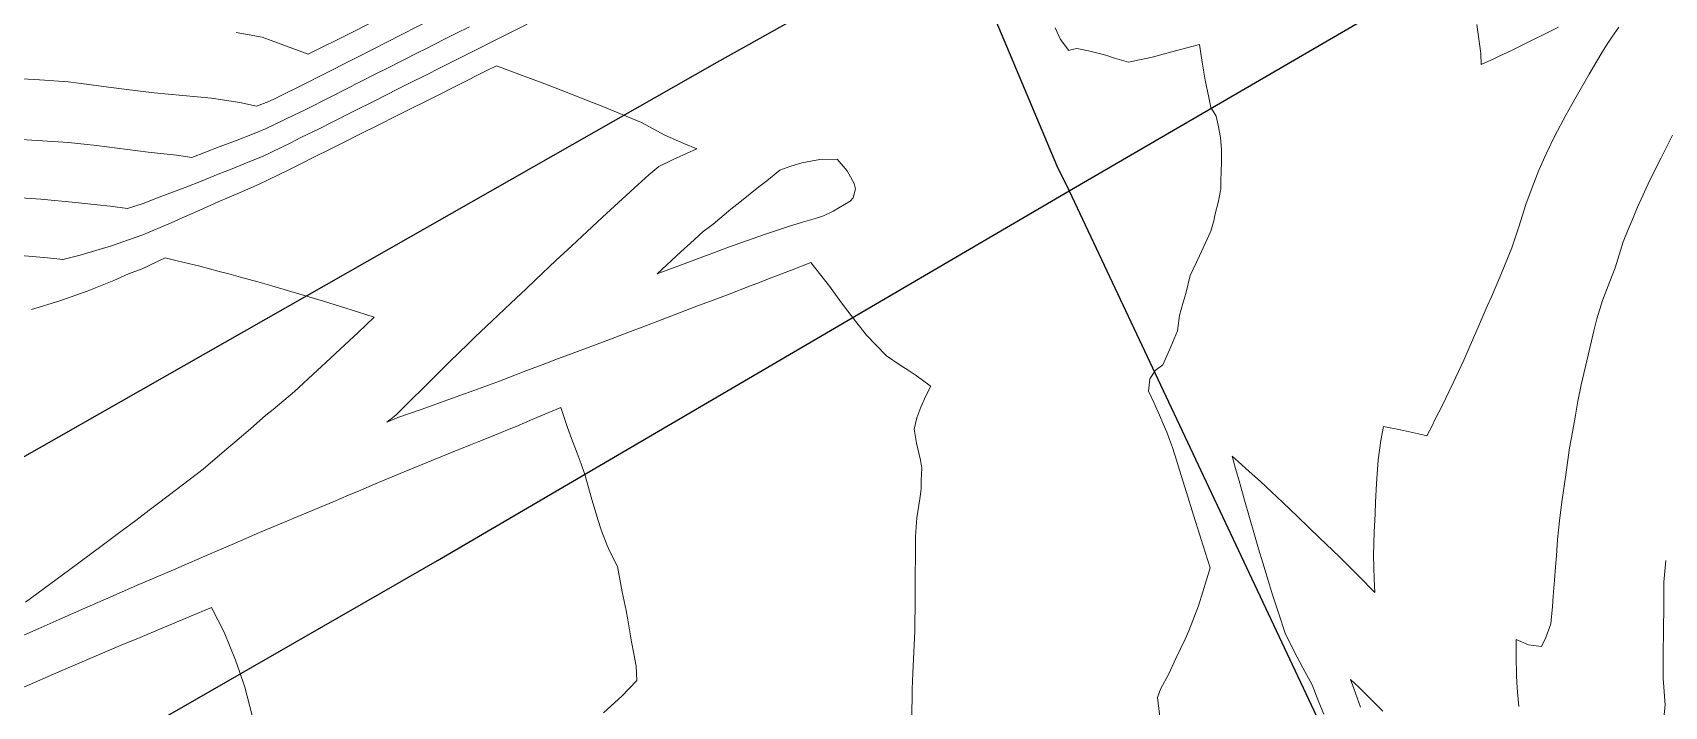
# Model space of a CAD drawing. Header units: inches. Extents: x 11351264 to 11356330, y 6702313 to 6706468.
# Drawn here: x 11355125.2 to 11355487, y 6705149.1 to 6705298.6 of the extents above; entities that cross this region are included whole.
import ezdxf

# ---------------------------------------------------------------- set-up
doc = ezdxf.new("R2010")
doc.units = ezdxf.units.IN
doc.header["$MEASUREMENT"] = 0
doc.layers.add('Shumate_Contours_clip1', color=7, linetype='Continuous', lineweight=0)
doc.layers.add('Shumate_Streets_clip1', color=7, linetype='Continuous')

msp = doc.modelspace()

# ---------------------------------------------------------------- linework, layer by layer
at = {"layer": 'Shumate_Contours_clip1'}
for points, elevation in [([(11355117.83, 6705275.18), (11355126.2, 6705274.66), (11355133.17, 6705274.2), (11355139.37, 6705273.54), (11355150.81, 6705272.07), (11355157.12, 6705271.36), (11355160.53, 6705270.89), (11355163.57, 6705272.01), (11355166.6, 6705273.19), (11355170.2, 6705274.56), (11355173.94, 6705276.02), (11355176.85, 6705277.19), (11355183.13, 6705280.24), (11355185.31, 6705281.31), (11355191.5, 6705284.41), (11355194.62, 6705285.98), (11355201.03, 6705289.25), (11355203.87, 6705290.68), (11355210.55, 6705294.07), (11355212.4, 6705294.99), (11355216.55, 6705297.08), (11355219.03, 6705298.33), (11355222.09, 6705299.87)], 1408), ([(11355119.33, 6705262.17), (11355127.01, 6705261.6), (11355134.71, 6705260.87), (11355139.55, 6705260.33), (11355142.43, 6705260.05), (11355146.24, 6705259.57), (11355149.75, 6705260.69), (11355153.26, 6705262.09), (11355156.21, 6705263.15), (11355159.04, 6705264.23), (11355162.84, 6705265.69), (11355166.36, 6705267.13), (11355169.49, 6705268.36), (11355172.99, 6705269.8), (11355176.15, 6705271.11), (11355182.43, 6705274.15), (11355184.68, 6705275.26), (11355188.72, 6705277.25), (11355191.63, 6705278.7), (11355196.74, 6705281.28), (11355200.91, 6705283.38), (11355206.24, 6705286.07), (11355209.07, 6705287.48), (11355212.23, 6705289.07), (11355215.71, 6705290.81), (11355218.22, 6705292.08), (11355222.34, 6705294.15), (11355228.97, 6705297.48), (11355234.87, 6705300.44)], 1410), ([(11355121.17, 6705288.38), (11355125.73, 6705288.18), (11355133.08, 6705287.61), (11355135.4, 6705287.34), (11355142.64, 6705286.42), (11355145.52, 6705286.02), (11355152.2, 6705285.19), (11355158.53, 6705284.59), (11355164.86, 6705284), (11355171.15, 6705283.03), (11355174.83, 6705282.21), (11355177.55, 6705283.26), (11355178.96, 6705283.94), (11355186.28, 6705287.57), (11355188.32, 6705288.59), (11355197.56, 6705293.29), (11355206.76, 6705298.01), (11355214.91, 6705302.16)], 1406), ([(11355170.31, 6705298.58), (11355176.14, 6705297.51), (11355186.28, 6705293.75), (11355195.86, 6705298.54), (11355204.28, 6705302.81)], 1404), ([(11355351.9, 6705299.64), (11355353.1, 6705297.05), (11355354.91, 6705294.57), (11355355.67, 6705294.8), (11355356.69, 6705295.01), (11355359.33, 6705294.48), (11355362.85, 6705293.63), (11355363.78, 6705293.32), (11355364.36, 6705293.13), (11355365.04, 6705292.89), (11355368.2, 6705292.01), (11355373.4, 6705293.14), (11355378.59, 6705294.51), (11355383.87, 6705295.94), (11355384.48, 6705291.97), (11355385.15, 6705288.03), (11355385.97, 6705284.18), (11355386.45, 6705281.98), (11355386.94, 6705281.1), (11355387.59, 6705280.03), (11355388.07, 6705278.03), (11355388.53, 6705275.27), (11355388.75, 6705272.59), (11355388.77, 6705269.79), (11355388.64, 6705265.65), (11355388.6, 6705264.44), (11355388.65, 6705263.82), (11355388.56, 6705263.58), (11355388.12, 6705261.16), (11355387.28, 6705258.08), (11355387.18, 6705257.14), (11355386.38, 6705254.5), (11355383.88, 6705249.08), (11355381.84, 6705244.7), (11355380.87, 6705240.68), (11355380.22, 6705238.45), (11355379.5, 6705235.82), (11355379.02, 6705232.43), (11355377.55, 6705228.9), (11355375.75, 6705224.91), (11355374.1, 6705223.65), (11355374.01, 6705223.51), (11355372.93, 6705221.8), (11355372.58, 6705219.02), (11355373.85, 6705216.36), (11355375, 6705213.69), (11355375.83, 6705211.78), (11355376.67, 6705209.94), (11355377.22, 6705208.35), (11355377.94, 6705206.53), (11355378.88, 6705203.52), (11355379.48, 6705201.53), (11355381.03, 6705196.54), (11355382.59, 6705191.55), (11355383.97, 6705187.15), (11355384.11, 6705186.7), (11355384.19, 6705186.41), (11355386.25, 6705179.9), (11355384.66, 6705174.52), (11355383.67, 6705171.44), (11355381.51, 6705165.9), (11355380.69, 6705164.07), (11355378.65, 6705159.79), (11355377.14, 6705156.37), (11355375.29, 6705153), (11355374.61, 6705151.13), (11355375.28, 6705145.65)], 1410), ([(11355476.85, 6705299.79), (11355475.32, 6705297.51), (11355474.16, 6705295.77), (11355472.92, 6705293.83), (11355470.31, 6705289.33), (11355467.7, 6705284.82), (11355466.43, 6705282.61), (11355465.15, 6705280.26), (11355462.69, 6705275.67), (11355462.68, 6705275.65), (11355460.81, 6705271.83), (11355459.15, 6705268.02), (11355457.69, 6705264.23), (11355456.26, 6705260.45), (11355454.72, 6705255.48), (11355453.14, 6705250.81), (11355450.67, 6705244.85), (11355448.65, 6705239.97), (11355447.69, 6705237.87), (11355445.87, 6705233.72), (11355444.67, 6705230.89), (11355442.49, 6705225.9), (11355440.16, 6705220.92), (11355439.28, 6705219.08), (11355437.75, 6705215.94), (11355436.16, 6705212.82), (11355435.48, 6705211.37), (11355434.3, 6705209.16), (11355433.44, 6705209.39), (11355432.47, 6705209.6), (11355428.44, 6705210.47), (11355424.66, 6705211.24), (11355424.14, 6705208.07), (11355423.5, 6705203.79), (11355423.13, 6705198.55), (11355422.93, 6705194.46), (11355422.84, 6705191.88), (11355422.66, 6705187.75), (11355422.55, 6705185.32), (11355422.48, 6705182.6), (11355422.58, 6705179.95), (11355422.65, 6705177.41), (11355422.81, 6705174.39), (11355419.22, 6705178.02), (11355416.79, 6705180.47), (11355414.91, 6705182.28), (11355410.53, 6705186.51), (11355408.12, 6705188.84), (11355405.61, 6705191.26), (11355403.99, 6705192.81), (11355402.37, 6705194.34), (11355399.84, 6705196.75), (11355397.4, 6705198.99), (11355394.95, 6705201.21), (11355393.31, 6705202.68), (11355391.11, 6705204.63), (11355391.9, 6705201.88), (11355392.81, 6705198.67), (11355393.9, 6705194.85), (11355395, 6705191.04), (11355396.11, 6705187.22), (11355397.02, 6705184.1), (11355397.94, 6705180.96), (11355399.41, 6705176.11), (11355400.1, 6705173.88), (11355401.4, 6705169.91), (11355402.99, 6705165.17), (11355405.57, 6705160.05), (11355406.82, 6705157.68), (11355408.87, 6705153.92), (11355410.19, 6705150.42), (11355411.44, 6705147.41)], 1408), ([(11355445.37, 6705300.36), (11355446.24, 6705293.96), (11355446.33, 6705291.45), (11355449.17, 6705292.77), (11355450.04, 6705293.2), (11355453.34, 6705294.77), (11355455.43, 6705295.77), (11355457.51, 6705296.78), (11355460.86, 6705298.45), (11355463.49, 6705299.75)], 1408), ([(11355120.81, 6705249.31), (11355126.03, 6705248.81), (11355128.51, 6705248.61), (11355131.94, 6705248.25), (11355135.78, 6705249.24), (11355139.96, 6705250.47), (11355142.7, 6705251.29), (11355149.62, 6705253.68), (11355155.96, 6705256.4), (11355158.36, 6705257.49), (11355162.3, 6705259.18), (11355166.35, 6705261.04), (11355168.76, 6705262.03), (11355171.72, 6705263.31), (11355175.43, 6705264.93), (11355181.72, 6705268.01), (11355184.08, 6705269.19), (11355188.01, 6705271.13), (11355191.02, 6705272.63), (11355194.3, 6705274.26), (11355197.94, 6705276.09), (11355201.95, 6705278.1), (11355205.73, 6705279.99), (11355207.93, 6705281.1), (11355213.92, 6705284.1), (11355219.91, 6705287.09), (11355225.65, 6705289.97), (11355228.05, 6705291.17), (11355233.63, 6705289.14), (11355238.79, 6705287.16), (11355242.42, 6705285.79), (11355249.35, 6705283.04), (11355251.27, 6705282.29), (11355260.17, 6705278.61), (11355265.38, 6705275.85), (11355269.56, 6705273.99), (11355272.44, 6705272.75), (11355270.15, 6705271.72), (11355267.23, 6705270.4), (11355264.07, 6705268.88), (11355261.83, 6705266.99), (11355258.55, 6705264.04), (11355253.31, 6705259.23), (11355251.54, 6705257.6), (11355246.96, 6705253.36), (11355244.74, 6705251.28), (11355241.19, 6705247.99), (11355236.68, 6705243.73), (11355234.6, 6705241.76), (11355231.22, 6705238.53), (11355227.04, 6705234.58), (11355223.36, 6705231.07), (11355221.74, 6705229.53), (11355217.66, 6705225.52), (11355213.6, 6705221.51), (11355211.52, 6705219.45), (11355209.54, 6705217.49), (11355205.82, 6705213.81), (11355205.4, 6705213.42), (11355203.77, 6705212.16), (11355205.88, 6705213.07), (11355206.21, 6705213.2), (11355211.55, 6705215.07), (11355213.8, 6705215.88), (11355217.27, 6705217.1), (11355223, 6705219.16), (11355228.72, 6705221.25), (11355234.58, 6705223.54), (11355238.74, 6705225.09), (11355241.59, 6705226.18), (11355244.25, 6705227.17), (11355249.76, 6705229.25), (11355253.33, 6705230.59), (11355257.74, 6705232.26), (11355260.32, 6705233.24), (11355265.74, 6705235.29), (11355272.87, 6705238.01), (11355275.52, 6705239.02), (11355279.66, 6705240.59), (11355284.18, 6705242.33), (11355286.34, 6705243.17), (11355288.7, 6705244.08), (11355293.22, 6705245.82), (11355297.74, 6705247.58), (11355301.89, 6705242.3), (11355304.55, 6705238.62), (11355305.93, 6705236.79), (11355307.96, 6705234.19), (11355310.07, 6705231.5), (11355312.18, 6705229.34), (11355314.49, 6705226.85), (11355317.53, 6705224.81), (11355319.3, 6705223.67), (11355321.08, 6705222.54), (11355324.18, 6705220.24), (11355324.33, 6705220.14), (11355323.2, 6705218.03), (11355322.11, 6705215.5), (11355321.21, 6705213.16), (11355320.62, 6705210.63), (11355321.2, 6705207.51), (11355322.05, 6705203.75), (11355322.33, 6705201.94), (11355322.22, 6705199.32), (11355322.17, 6705197.31), (11355321.87, 6705195.2), (11355321.27, 6705190.94), (11355320.92, 6705186.81), (11355320.95, 6705184), (11355320.9, 6705176.74), (11355320.86, 6705173.15), (11355320.82, 6705165.82), (11355320.66, 6705162.69), (11355320.38, 6705156.52), (11355320.24, 6705153), (11355320.22, 6705150.9), (11355320.02, 6705143.26)], 1412), ([(11355488.76, 6705275.79), (11355486.27, 6705270.81), (11355483.77, 6705265.82), (11355481.02, 6705259.88), (11355479.8, 6705256.94), (11355478.95, 6705254.89), (11355477.85, 6705252.14), (11355476.02, 6705246.41), (11355474.87, 6705243.38), (11355473.22, 6705239.17), (11355472.01, 6705235.05), (11355471.29, 6705232.42), (11355470.05, 6705227.05), (11355468.48, 6705220.45), (11355467.81, 6705216.82), (11355467.24, 6705213.73), (11355466.56, 6705209.93), (11355465.96, 6705206.51), (11355465.12, 6705200.5), (11355464.22, 6705194.48), (11355463.72, 6705190.26), (11355463.27, 6705186.14), (11355463.03, 6705182.52), (11355462.82, 6705180.06), (11355462.61, 6705177.15), (11355462.32, 6705173.57), (11355462.15, 6705171.3), (11355461.77, 6705167.48), (11355460.69, 6705164.45), (11355459.73, 6705162.45), (11355456.84, 6705162.8), (11355454.07, 6705163.98), (11355454.09, 6705160.22), (11355454.16, 6705155.9), (11355454.36, 6705153.18), (11355454.68, 6705149.12)], 1406), ([(11355124.94, 6705237.12), (11355131.26, 6705239.06), (11355137.31, 6705241.23), (11355143.25, 6705243.6), (11355146.48, 6705245.04), (11355149.49, 6705246.15), (11355154.62, 6705248.6), (11355157.25, 6705247.96), (11355162.27, 6705246.74), (11355166.58, 6705245.61), (11355168.69, 6705245.06), (11355171.28, 6705244.35), (11355175.11, 6705243.32), (11355178.23, 6705242.41), (11355182.49, 6705241.16), (11355189.7, 6705238.97), (11355197.25, 6705236.62), (11355200.95, 6705235.42), (11355197.36, 6705232.05), (11355193.43, 6705228.36), (11355190.19, 6705225.37), (11355188.37, 6705223.67), (11355183.26, 6705218.99), (11355178.53, 6705215), (11355176.95, 6705213.71), (11355173.51, 6705210.69), (11355170.04, 6705207.75), (11355168.3, 6705206.23), (11355163.05, 6705201.78), (11355157.11, 6705197.22), (11355153.12, 6705194.18), (11355151.09, 6705192.65), (11355148.08, 6705190.4), (11355145.05, 6705188.13), (11355140.6, 6705184.83), (11355133.14, 6705179.31), (11355123.62, 6705172.28)], 1414), ([(11355122.57, 6705164.67), (11355126.46, 6705166.37), (11355129.13, 6705167.56), (11355131.12, 6705168.44), (11355136.83, 6705170.94), (11355142.53, 6705173.44), (11355144.42, 6705174.26), (11355148.23, 6705175.94), (11355156.45, 6705179.46), (11355159.99, 6705180.96), (11355163.43, 6705182.46), (11355167.13, 6705184.05), (11355169.48, 6705185.07), (11355175.54, 6705187.67), (11355179.97, 6705189.54), (11355184.93, 6705191.63), (11355191.83, 6705194.52), (11355195.24, 6705195.95), (11355198.01, 6705197.11), (11355201.04, 6705198.4), (11355207.59, 6705201.18), (11355212.48, 6705203.17), (11355217.37, 6705205.15), (11355222.26, 6705207.14), (11355224.13, 6705207.92), (11355227.67, 6705209.27), (11355230.53, 6705210.48), (11355232.38, 6705211.24), (11355236.14, 6705212.82), (11355242.33, 6705215.44), (11355243.81, 6705210.99), (11355244.65, 6705208.58), (11355245.97, 6705205.31), (11355246.85, 6705202.9), (11355247.68, 6705200.38), (11355249.04, 6705195.56), (11355250.51, 6705190.57), (11355251.37, 6705188.11), (11355252.62, 6705184.82), (11355253.19, 6705183.47), (11355254.87, 6705180.14), (11355255.58, 6705176.55), (11355255.94, 6705174.53), (11355256.77, 6705170.38), (11355257.2, 6705168.35), (11355258, 6705163.44), (11355258.48, 6705160.83), (11355259.04, 6705158.04), (11355259.16, 6705154.92), (11355255.83, 6705151.4), (11355254.31, 6705150), (11355251.75, 6705147.69)], 1414), ([(11355487.29, 6705181.48), (11355486.85, 6705176.72), (11355486.81, 6705171.35), (11355486.77, 6705165.99), (11355486.73, 6705160.62), (11355486.7, 6705155.41), (11355486.7, 6705155.3), (11355487.14, 6705149.52), (11355486.53, 6705143.8), (11355486.12, 6705140.08), (11355485.97, 6705137.68), (11355485.71, 6705135.12), (11355485.41, 6705129.49), (11355485.29, 6705126.01), (11355485.25, 6705123.91), (11355485.24, 6705121.06), (11355484.99, 6705117.28), (11355485.18, 6705113.9), (11355485.21, 6705113.55), (11355485.22, 6705113.47), (11355485.66, 6705111.36), (11355486.15, 6705109), (11355486.66, 6705106.67), (11355487.12, 6705104.28)], 1404), ([(11355123.27, 6705153.41), (11355131.03, 6705156.78), (11355136.7, 6705159.24), (11355144.88, 6705162.7), (11355149.04, 6705164.45), (11355153.03, 6705166.14), (11355159.92, 6705169.03), (11355164.86, 6705171.1), (11355167.68, 6705165.64), (11355170.16, 6705159.39), (11355171.07, 6705156.86), (11355172.25, 6705153.42), (11355173.86, 6705147.13)], 1416), ([(11355424.57, 6705148.12), (11355421.41, 6705151.22), (11355419.28, 6705153.3), (11355417.41, 6705155.12), (11355418.13, 6705153.1), (11355419.23, 6705150.02), (11355419.63, 6705148.96)], 1406)]:
    msp.add_lwpolyline(points, dxfattribs=dict(at, elevation=elevation))
at = {"layer": 'Shumate_Contours_clip1', "elevation": 1410}
msp.add_lwpolyline([(11355263.66, 6705245.04), (11355270.27, 6705247.5), (11355272.58, 6705248.36), (11355276.41, 6705249.79), (11355279.52, 6705250.97), (11355287.46, 6705253.77), (11355292.78, 6705255.59), (11355295.88, 6705256.49), (11355298.49, 6705257.28), (11355300.58, 6705257.94), (11355302.69, 6705258.97), (11355306.48, 6705261.17), (11355307.15, 6705261.89), (11355307.65, 6705263.88), (11355307.38, 6705265.1), (11355305.83, 6705267.88), (11355303.58, 6705270.46), (11355299.75, 6705270.42), (11355295.75, 6705269.7), (11355293.33, 6705268.95), (11355290.85, 6705268.05), (11355287.96, 6705265.68), (11355286.2, 6705264.34), (11355282.02, 6705260.94), (11355280.03, 6705259.37), (11355276.07, 6705256.07), (11355273.88, 6705254.43), (11355271.04, 6705251.83), (11355268.93, 6705249.95)], close=True, dxfattribs=at)
at = {"layer": 'Shumate_Streets_clip1'}
msp.add_line((11355330.13, 6705321.76), (11355352.26, 6705269.03), dxfattribs=at)
at = {"layer": 'Shumate_Streets_clip1', "color": 2}
for points in [[(11355136.44, 6705136.33), (11355215, 6705181.5), (11355355, 6705263.5), (11355459, 6705324), (11355607.42, 6705405.58)], [(11354615, 6704918.5), (11354908, 6705082), (11355277, 6705292), (11355327, 6705320), (11355330.13, 6705321.76)]]:
    msp.add_lwpolyline(points, dxfattribs=at)
at = {"layer": 'Shumate_Streets_clip1'}
msp.add_lwpolyline([(11355352.26, 6705269.03), (11355355, 6705263.5), (11355448, 6705066), (11355457, 6705040.5)], dxfattribs=at)

doc.saveas('drawing.dxf')
